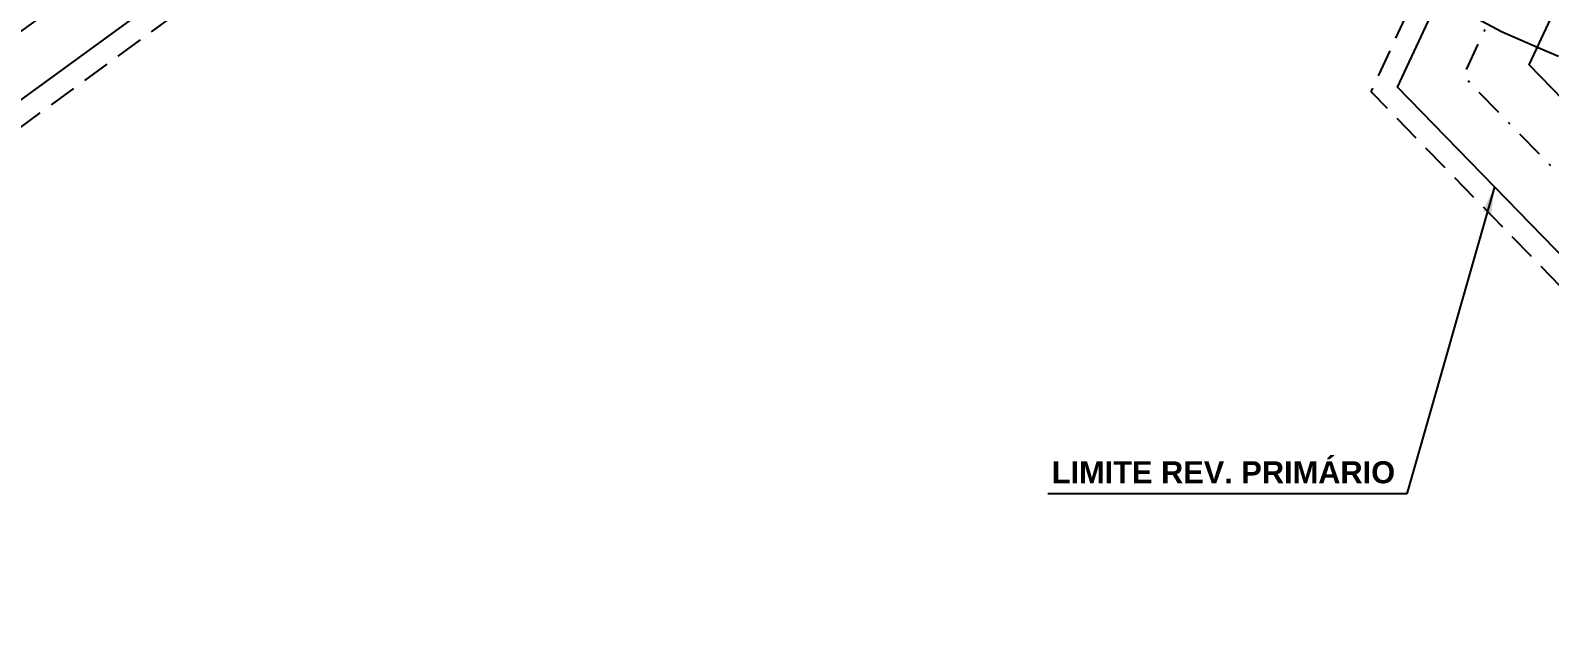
# Model space of a CAD drawing. Header units: millimetres. Extents: x 276147 to 291056, y 9594849 to 9609891.
# Drawn here: x 281338.3 to 281407.3, y 9596076.2 to 9596103.8 of the extents above; entities that cross this region are included whole.
import ezdxf

# ---------------------------------------------------------------- set-up
doc = ezdxf.new("R2010")
doc.units = ezdxf.units.MM
doc.header["$LTSCALE"] = 10
for name, pattern in [('CONTINUO', [0]), ('DASHDOTX2', [50.8, 25.4, -12.7, 0, -12.7]), ('HIDDEN', [0.375, 0.25, -0.125])]:
    doc.linetypes.add(name, pattern=pattern)
for name, color, linetype in [('Curvas simples', 9, 'Continuous'), ('TG', 7, 'CONTINUO'), ('Top_malha_coord', 8, 'Continuous')]:
    doc.layers.add(name, color=color, linetype=linetype)
doc.styles.add('r80', font='romans.shx')
doc.styles.add('T7', font='arial.ttf')
doc.dimstyles.new('cadnorma_dim1', dxfattribs={"dimscale": 0, "dimtxt": 2, "dimasz": 1.199999999999999, "dimexe": 1, "dimexo": 2.5, "dimgap": 0.6, "dimtad": 1, "dimzin": 4, "dimdsep": 46, "dimtxsty": 'r80', "dimblk": 'ARCHTICK', "dimblk1": 'ARCHTICK', "dimblk2": 'ARCHTICK', "dimcen": -1, "dimdle": 1, "dimclrd": 1, "dimclre": 1, "dimclrt": 2, "dimaunit": 1, "dimazin": 0, "dimtfac": 1, "dimtix": 1, "dimtmove": 2, "dimatfit": 0, "dimfxl": 1, "dimarcsym": 0})

# ---------------------------------------------------------------- blocks, each defined once
blk = doc.blocks.new('_ArchTick')
at = {"color": 0, "linetype": 'ByBlock', "const_width": 0.15}
blk.add_lwpolyline([(-0.5, -0.5), (0.5, 0.5)], dxfattribs=at)

msp = doc.modelspace()

# ---------------------------------------------------------------- linework, layer by layer
at = {"color": 8, "linetype": 'HIDDEN', "ltscale": 0.5, "elevation": 160.1796621240507, "flags": 128}
msp.add_lwpolyline([(281710.5178374354, 9596181.402838333), (281675.4873313782, 9596142.926929222), (281624.307053171, 9596113.31488082), (281619.3497790786, 9596096.28485452), (281621.4263888606, 9596085.744313402), (281613.7482014651, 9596073.908101201), (281600.6285639192, 9596078.195075762), (281593.6947889923, 9596087.542782567), (281587.0441809219, 9596106.520228112), (281576.8415557245, 9596122.466869175), (281570.2070225818, 9596127.371804645), (281562.8511565771, 9596127.587415023), (281550.8473176515, 9596115.229125477), (281547.550488274, 9596096.592201235), (281543.6457749243, 9596074.783975355), (281522.4734780471, 9596068.316416942), (281502.6155564374, 9596062.250364274), (281490.3236323596, 9596063.904127834), (281483.4874242715, 9596074.802088458), (281485.5904618715, 9596092.817507926), (281479.3410703855, 9596094.362323103), (281450.1828653127, 9596093.569781242), (281430.4670404004, 9596089.0468674), (281408.7319094135, 9596091.228852794), (281399.1852311144, 9596101.033503352), (281403.8083725086, 9596110.941892164), (281397.904403359, 9596126.446638325), (281381.1197991235, 9596130.14027862), (281364.0658912837, 9596124.81467321), (281351.9303354857, 9596109.681297015), (281319.5752295485, 9596086.128782371), (281306.9185099731, 9596070.701299338), (281290.7209629054, 9596058.29283213), (281282.937430859, 9596052.330095816), (281274.9102619792, 9596044.624090252), (281253.1431036982, 9596043.701137766), (281232.327572161, 9596048.426628146), (281215.9921594214, 9596062.709449701), (281211.4940514419, 9596073.71626432), (281213.8592733805, 9596085.066129155), (281223.9570691917, 9596103.346943974), (281229.8780090109, 9596110.237709327), (281229.9747168267, 9596118.706916755), (281228.6974866962, 9596128.366206406), (281227.6639062291, 9596136.182850303), (281211.4073002868, 9596142.202760234), (281092.1021365739, 9596147.57137357), (281071.5708639357, 9596148.495260356), (281060.0576341382, 9596152.834524348), (281056.4892279477, 9596165.13821506), (281059.9978339799, 9596176.131930728), (281065.6766406024, 9596184.799368419), (281075.468991096, 9596202.103413628), (281095.1658562979, 9596236.909709232), (281105.1438604567, 9596254.541822702), (281117.8909552532, 9596270.797116162), (281132.6517374361, 9596282.744758626), (281137.513299567, 9596320.793644417), (281137.6674998371, 9596400.374957068), (281135.7175383865, 9596439.857995542), (281125.76273324, 9596478.477130141), (281123.6791015143, 9596498.990861015), (281125.744705554, 9596518.150466044), (281116.4442590884, 9596535.394869061), (281108.2124486681, 9596614.84525679), (281098.5236189183, 9596631.437236797), (281088.1766027751, 9596648.501613624), (281057.1675960032, 9596699.64190077), (281021.4475676514, 9596748.635369822), (280998.1501936199, 9596886.828693196), (280979.2754088979, 9596921.171769831), (280967.9212277801, 9596937.38714387), (280945.0056382589, 9596970.137815801), (280921.6238898133, 9597003.579202123), (280918.6276817167, 9597024.407376846), (280918.3032270725, 9597044.46762471), (280910.2714493166, 9597123.86630265), (280904.2661006415, 9597183.232579943), (280883.2747300601, 9597259.409342542), (280871.6426774854, 9597275.343320373), (280855.2660766902, 9597312.738061812), (280849.3979144628, 9597352.667008877), (280847.6581155221, 9597372.921634253), (280846.9665996198, 9597384.273748573), (280866.7319753881, 9597409.316485843), (280899.5195873695, 9597430.777616875), (280904.0800883559, 9597449.546161648), (280945.8950794268, 9597506.15888102), (280949.4739875075, 9597513.465966662), (280906.3575799417, 9597622.805450775), (280883.0489782383, 9597643.501877958), (280798.6812780778, 9597665.69599096), (280789.6207265427, 9597679.783153443), (280773.4712707121, 9597704.892001115)], dxfattribs=at)
at = {"layer": 'Curvas simples', "linetype": 'CONTINUO'}
msp.add_polyline3d([(281407.4255990247, 9596110.947825238, -53.74165360649616), (281406.738493747, 9596110.672013422, -53.74640822873013), (281405.9976809766, 9596110.459414039, -53.754312352536), (281405.1112358127, 9596110.337281913, -53.76810434940532), (281403.9580478546, 9596110.361817421, -53.7920569613602), (281402.5025587956, 9596110.526851567, -53.82668182000313), (281401.0514286634, 9596110.576722892, -53.85744542421568), (281399.9968725716, 9596110.193397565, -53.86605300407652), (281399.6622269292, 9596109.166866748, -53.83913228826393), (281400.0953173352, 9596107.719227511, -53.78300111533869), (281401.2750926869, 9596106.180602917, -53.7088998150688), (281403.0949096155, 9596104.83346521, -53.62822539711166), (281405.1057526945, 9596103.769683383, -53.55300165150814), (281406.7730182266, 9596103.03347361, -53.49540890261088), (281407.6999904261, 9596102.641029475, -53.46394130182713)], dxfattribs=at)
at = {"layer": 'TG', "color": 1, "linetype": 'DASHDOTX2', "ltscale": 0.005, "elevation": 160.1796621240507, "flags": 128}
msp.add_lwpolyline([(281790.7268869359, 9596216.427577747), (281789.4419953647, 9596215.538653059), (281713.6258222786, 9596190.015370687), (281673.2647140323, 9596145.684571415), (281621.3389527166, 9596115.64119902), (281615.7510222154, 9596096.444640262), (281617.7182562636, 9596086.45927298), (281612.276770424, 9596078.071019635), (281602.7754258794, 9596081.175680282), (281596.8222143546, 9596089.201449282), (281590.2122865723, 9596108.062814023), (281579.4416533798, 9596124.897248125), (281571.4058209757, 9596130.83816944), (281561.4138714623, 9596131.13104699), (281547.5880083105, 9596116.896932298), (281544.1046333342, 9596097.205468744), (281540.5775553655, 9596077.506375324), (281521.4509668761, 9596071.66372495), (281502.3243783867, 9596065.821074575), (281492.4165899422, 9596067.154074958), (281487.1065619363, 9596075.61907125), (281489.424465225, 9596095.475111881), (281479.7203168323, 9596097.873923955), (281449.7396777679, 9596097.059027724), (281430.2447097449, 9596092.586779607), (281410.3501101822, 9596094.58399443), (281403.3788216795, 9596101.743662491), (281407.606143298, 9596110.803724177), (281400.5026491884, 9596129.458610447), (281380.9639894072, 9596133.758311536), (281362.0033815439, 9596127.837280607), (281349.4924069416, 9596112.235746702), (281317.1533532111, 9596088.69491707), (281304.4690632719, 9596073.23382807), (281288.5924954164, 9596061.071253652), (281280.6542114894, 9596054.989966448), (281273.4405471637, 9596048.064917497), (281253.4619821996, 9596047.21780342), (281233.9652660625, 9596051.643899594), (281218.9189809201, 9596064.799576113), (281215.1387421818, 9596074.049773568), (281217.1780375437, 9596083.83563186), (281226.8465268085, 9596101.339240085), (281233.3632288458, 9596108.923351051), (281233.4773485725, 9596118.917410262), (281232.1672846674, 9596128.82501142), (281230.8572207621, 9596138.732612574), (281212.1103981511, 9596145.674663335), (281092.2594738657, 9596151.067835353), (281072.2843198184, 9596151.966697356), (281062.9311708404, 9596155.491840454), (281060.1475957258, 9596165.089471845), (281063.1870181368, 9596174.613067677), (281068.6666379847, 9596182.976490973), (281078.515070585, 9596200.379638772), (281098.2119357871, 9596235.18593438), (281108.0603683878, 9596252.589082178), (281120.4007675595, 9596268.325751055), (281135.9454978545, 9596280.907935213), (281141.0128680904, 9596320.567572625), (281141.1676672056, 9596400.45794335), (281139.1956999575, 9596440.386557667), (281129.2180538635, 9596479.094302505), (281127.1982126556, 9596498.980004204), (281129.3410055299, 9596518.855577812), (281119.8541231133, 9596536.445660645), (281111.6159334168, 9596615.957618793), (281101.5314373364, 9596633.227171635), (281091.1694087888, 9596650.31630703), (281060.0833231477, 9596701.58371323), (281024.7617240526, 9596750.030698072), (281001.5029579565, 9596887.99501027), (280982.2512858229, 9596923.023841655), (280970.7882554504, 9596939.3946678), (280947.8733563958, 9596972.144353287), (280924.9696190296, 9597004.902071966), (280922.1236334663, 9597024.68597303), (280921.8003724947, 9597044.672419015), (280913.7536780926, 9597124.218556473), (280907.7186572907, 9597183.87815956), (280886.4789508103, 9597260.956122238), (280874.6951969551, 9597277.097905597), (280858.6605709725, 9597313.711773163), (280852.876049772, 9597353.071598586), (280851.1489960236, 9597373.17784527), (280850.5413210922, 9597383.153603258), (280869.1259934803, 9597406.700388975), (280902.5939624727, 9597428.606847681), (280907.3145475598, 9597448.034211652), (280948.8988121914, 9597504.334553793), (280953.2964817624, 9597513.313311411), (280909.3067883757, 9597624.867372911), (280884.7477984255, 9597646.674058424), (280800.8884496848, 9597668.734442422), (280792.5644216387, 9597681.676473062), (280757.4817696955, 9597736.22227156)], dxfattribs=at)
at = {"layer": 'TG', "color": 8, "linetype": 'CONTINUO', "elevation": 160.1796621240507}
for points in [[(281534.5445958627, 9596078.277511867), (281520.7206017539, 9596074.054659242), (281502.1163940644, 9596068.371581933), (281493.9115596443, 9596069.475465763), (281489.6916602681, 9596076.202630384), (281492.1630390491, 9596097.373400426), (281479.9912071516, 9596100.382210283), (281449.4231152355, 9596099.551346641), (281430.0859021338, 9596095.11528833), (281411.5059678739, 9596096.980524173), (281406.3742435115, 9596102.250919024), (281410.3188367193, 9596110.705032766), (281402.358539067, 9596131.610019114), (281380.8526967525, 9596136.342620762), (281360.5301603012, 9596129.996285895), (281347.7510294101, 9596114.060353622), (281315.4234415416, 9596090.527870432), (281302.7194584856, 9596075.042777168), (281287.072161496, 9596063.055840457), (281279.0233405107, 9596056.889874045), (281272.3907508666, 9596050.522651242), (281256.4608778802, 9596049.84720635)], [(281533.9603037659, 9596072.870944813), (281522.1813319984, 9596069.272790663), (281502.5323627084, 9596063.27056722), (281490.9216202404, 9596064.832684157), (281484.5214636043, 9596075.035512116), (281486.6858914011, 9596093.576823346), (281479.4494265129, 9596095.365637636), (281450.0562402998, 9596094.56670881), (281430.4035173559, 9596090.058270888), (281409.1942524902, 9596092.187464692), (281400.3833998471, 9596101.236405965), (281404.893449877, 9596110.902415598), (281398.6467593098, 9596127.30720179), (281381.0752820614, 9596131.174002308), (281363.4766027866, 9596125.678275324), (281351.2337844731, 9596110.411139783), (281318.8832648804, 9596086.861963715), (281306.2186680585, 9596071.424878977), (281290.1128293371, 9596059.086666852), (281282.2850824675, 9596053.090058854), (281274.4903434605, 9596045.607183753), (281256.3761517141, 9596044.83912124)]]:
    msp.add_lwpolyline(points, dxfattribs=at)

# ---------------------------------------------------------------- texts
at = {"layer": 'Top_malha_coord', "color": 7, "insert": (281384.6809966559, 9596084.261886753, 160.1796621240507), "char_height": 1, "attachment_point": 1, "style": 'T7'}
msp.add_mtext_dynamic_manual_height_columns('{\\fArial|b1|i0|c0|p34;LIMITE REV. PRIMÁRIO}', width=16.67673822349752, gutter_width=12.5, heights=[0], dxfattribs=at)

# ---------------------------------------------------------------- leaders
at = {"linetype": 'CONTINUO'}
msp.add_leader([(281404.7888261687, 9596096.71193533, 160.1796621240507), (281400.8149758995, 9596082.789978167, 160.1796621240507), (281384.5071672248, 9596082.789978167, 160.1796621240507)], dimstyle='cadnorma_dim1', override={"dimscale": 1, "dimtad": 0, "dimzin": 1, "dimclrd": 256}, dxfattribs=at)

doc.saveas('drawing.dxf')
